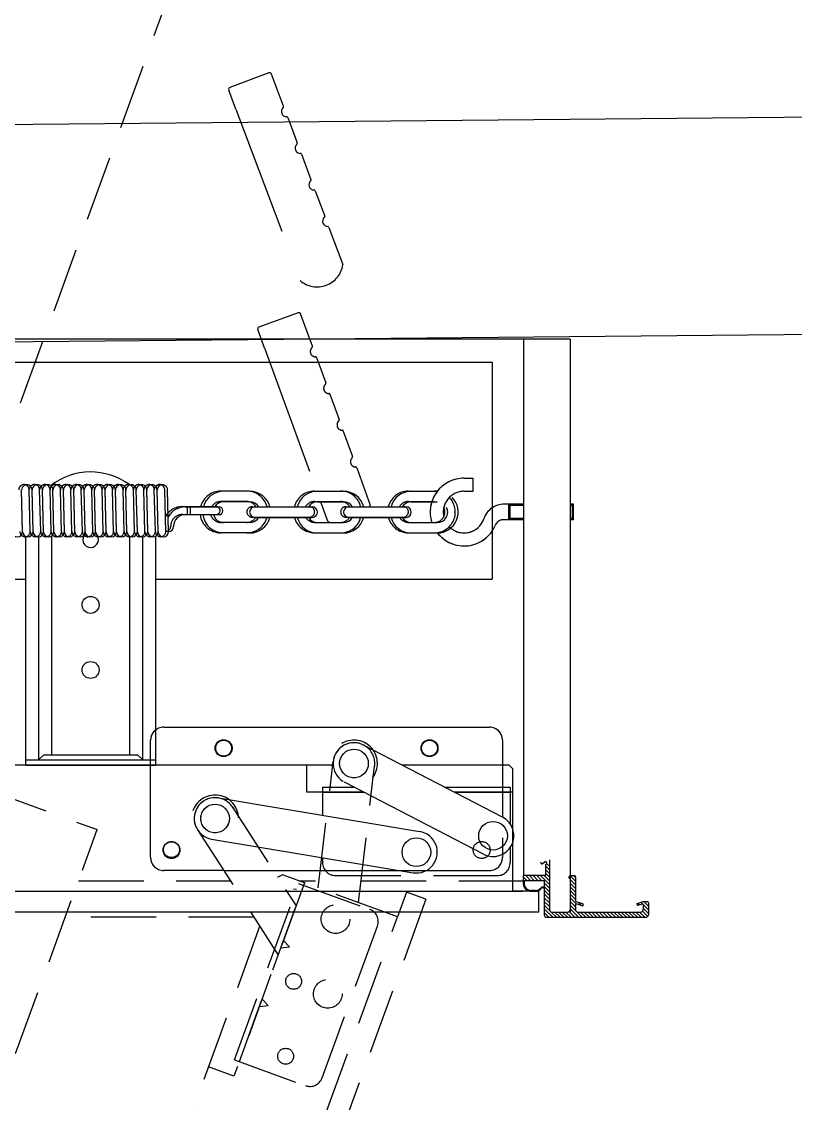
# Model space of a CAD drawing. Extents: x 216 to 4624, y 67 to 3629.
# Drawn here: x 3449.6 to 3746.4, y 2532.7 to 2947.8 of the extents above; entities that cross this region are included whole.
import ezdxf

# ---------------------------------------------------------------- set-up
doc = ezdxf.new("R2010")
doc.units = 0
doc.header["$LTSCALE"] = 100
doc.header["$MEASUREMENT"] = 0
doc.linetypes.add('DASHED', pattern=[0.75, 0.5, -0.25])
doc.linetypes.add('HIDDEN', pattern=[0.375, 0.25, -0.125])
doc.layers.get('0').update_dxf_attribs({"linetype": 'CONTINUOUS'})
doc.layers.add('SKJULT', color=7, linetype='HIDDEN')

msp = doc.modelspace()

# ---------------------------------------------------------------- linework, layer by layer
at = {"color": 7}
for p, q in [((3544.49, 2928.12), (3529.51, 2922.51)), ((3550.08, 2915.35), (3545.46, 2927.68)), ((4622.99, 2919.33), (3028.48, 2904.39)), ((3531.83, 2914.17), (3529.07, 2921.54)), ((4623.77, 2835.94), (3375.95, 2824.24)), ((3555.69, 2836.08), (3540.66, 2830.6)), ((3561.16, 2823.25), (3556.65, 2835.63)), ((3542.9, 2822.25), (3540.21, 2829.64)), ((3660.09, 2825.99), (3375.89, 2825.99)), ((3642.09, 2825.99), (3642.09, 2619.99)), ((3660.09, 2825.99), (3660.09, 2605.99)), ((3375.89, 2817.18), (3630.06, 2817.18)), ((3630.06, 2817.18), (3630.06, 2733.78)), ((3619.35, 2772.59), (3622.85, 2772.59)), ((3622.85, 2767.59), (3622.85, 2772.59)), ((3449.99, 2752.1), (3449.6, 2768.1)), ((3449.99, 2752.03), (3449.6, 2768.03)), ((3453.99, 2752.1), (3453.6, 2768.1)), ((3453.99, 2752.03), (3453.6, 2768.03)), ((3457.99, 2752.1), (3457.6, 2768.1)), ((3457.99, 2752.03), (3457.6, 2768.03)), ((3461.99, 2752.1), (3461.6, 2768.1)), ((3461.99, 2752.03), (3461.6, 2768.03)), ((3465.99, 2752.1), (3465.6, 2768.1)), ((3465.99, 2752.03), (3465.6, 2768.03)), ((3469.99, 2752.1), (3469.6, 2768.1)), ((3469.99, 2752.03), (3469.6, 2768.03)), ((3473.99, 2752.1), (3473.6, 2768.1)), ((3473.99, 2752.03), (3473.6, 2768.03)), ((3477.99, 2752.1), (3477.6, 2768.1)), ((3477.99, 2752.03), (3477.6, 2768.03)), ((3481.99, 2752.1), (3481.6, 2768.1)), ((3481.99, 2752.03), (3481.6, 2768.03)), ((3485.99, 2752.1), (3485.6, 2768.1)), ((3485.99, 2752.03), (3485.6, 2768.03)), ((3489.99, 2752.1), (3489.6, 2768.1)), ((3489.99, 2752.03), (3489.6, 2768.03)), ((3493.99, 2752.1), (3493.6, 2768.1)), ((3493.99, 2752.03), (3493.6, 2768.03)), ((3497.99, 2752.1), (3497.6, 2768.1)), ((3497.99, 2752.03), (3497.6, 2768.03)), ((3501.99, 2752.1), (3501.6, 2768.1)), ((3501.99, 2752.03), (3501.6, 2768.03)), ((3505.99, 2752.1), (3505.6, 2768.1)), ((3505.99, 2752.03), (3505.6, 2768.03)), ((3537.08, 2767.57), (3527.08, 2767.57)), ((3563.08, 2767.57), (3573.08, 2767.57)), ((3599.08, 2767.57), (3609.08, 2767.57)), ((3619.35, 2767.59), (3622.85, 2767.59)), ((3512.39, 2761.6), (3525.33, 2761.6)), ((3514.33, 2758.6), (3514.33, 2761.6)), ((3537.08, 2763.57), (3527.08, 2763.57)), ((3539.08, 2761.57), (3561.08, 2761.57)), ((3563.08, 2763.57), (3573.08, 2763.57)), ((3575.08, 2761.57), (3597.08, 2761.57)), ((3599.08, 2763.57), (3609.08, 2763.57)), ((3636.38, 2762.59), (3634.69, 2762.59)), ((3641.89, 2762.59), (3636.38, 2762.59)), ((3636.88, 2762.09), (3636.38, 2762.59)), ((3636.38, 2762.59), (3636.38, 2756.59)), ((3641.89, 2762.09), (3636.88, 2762.09)), ((3636.88, 2762.09), (3636.88, 2757.09)), ((3661.38, 2762.59), (3659.89, 2762.59)), ((3660.88, 2762.09), (3659.89, 2762.09)), ((3660.88, 2762.09), (3661.38, 2762.59)), ((3660.88, 2757.09), (3660.88, 2762.09)), ((3661.38, 2756.59), (3661.38, 2762.59)), ((3512.39, 2758.6), (3525.33, 2758.6)), ((3539.08, 2757.57), (3561.08, 2757.57)), ((3575.08, 2757.57), (3597.08, 2757.57)), ((3627.16, 2757.88), (3627.16, 2757.88)), ((3641.89, 2756.59), (3634.18, 2756.59)), ((3636.88, 2757.09), (3636.38, 2756.59)), ((3641.89, 2757.09), (3636.88, 2757.09)), ((3660.88, 2757.09), (3659.89, 2757.09)), ((3661.38, 2756.59), (3659.89, 2756.59)), ((3660.88, 2757.09), (3661.38, 2756.59)), ((3537.08, 2755.57), (3527.08, 2755.57)), ((3563.08, 2755.57), (3573.08, 2755.57)), ((3599.08, 2755.57), (3609.08, 2755.57)), ((3631.42, 2754.77), (3631.3, 2754.49)), ((3451.06, 2749.98), (3451.06, 2662.48)), ((3456.06, 2749.98), (3456.06, 2664.48)), ((3461.06, 2749.98), (3461.06, 2666.48)), ((3491.06, 2666.48), (3491.06, 2749.98)), ((3496.06, 2664.48), (3496.06, 2749.98)), ((3501.06, 2662.48), (3501.06, 2749.98)), ((3537.08, 2751.57), (3527.08, 2751.57)), ((3563.08, 2751.57), (3573.08, 2751.57)), ((3599.08, 2751.57), (3609.08, 2751.57)), ((3020.09, 2733.78), (3451.06, 2733.78)), ((3501.06, 2733.78), (3630.06, 2733.78)), ((3504.09, 2677.03), (3629.09, 2677.03)), ((3499.09, 2627.03), (3499.09, 2672.03)), ((3634.09, 2672.03), (3634.09, 2642.48)), ((3456.06, 2664.48), (3458.06, 2666.48)), ((3458.06, 2666.48), (3494.06, 2666.48)), ((3496.06, 2664.48), (3494.06, 2666.48)), ((3569.12, 2662.48), (2508.47, 2662.48)), ((3451.06, 2664.48), (3501.06, 2664.48)), ((3451.06, 2662.48), (3501.06, 2662.48)), ((3636.65, 2662.48), (3595.62, 2662.48)), ((3638.06, 2661.07), (3636.65, 2662.48)), ((3638.06, 2614.08), (3638.06, 2661.07)), ((3634.09, 2628.24), (3634.09, 2627.03)), ((3649.42, 2624.66), (3650.27, 2625.37)), ((3650.56, 2624.25), (3650.56, 2620.08)), ((3652.06, 2622.33), (3650.56, 2623.83)), ((3652.06, 2623.74), (3651.02, 2624.78)), ((3652.06, 2626.08), (3652.06, 2607.08)), ((3527.2, 2622.03), (3504.09, 2622.03)), ((3642.06, 2619.83), (3642.06, 2617.08)), ((3643.58, 2618.08), (3642.06, 2619.6)), ((3650.56, 2620.08), (3642.31, 2620.08)), ((3644.99, 2618.08), (3642.99, 2620.08)), ((3646.41, 2618.08), (3644.41, 2620.08)), ((3647.82, 2618.08), (3645.82, 2620.08)), ((3649.24, 2618.08), (3647.24, 2620.08)), ((3652.06, 2616.67), (3648.65, 2620.08)), ((3652.06, 2618.09), (3650.06, 2620.08)), ((3652.06, 2620.91), (3650.56, 2622.41)), ((3652.06, 2619.5), (3650.56, 2621)), ((3659.98, 2620.01), (3659.63, 2619.65)), ((3662.06, 2617.99), (3660.01, 2620.03)), ((3660.16, 2620.08), (3661.56, 2620.08)), ((3662.06, 2619.4), (3661.38, 2620.08)), ((3662.06, 2619.58), (3662.06, 2610.45)), ((3642.36, 2617.89), (3642.06, 2618.19)), ((3650.06, 2618.08), (3642.06, 2618.08)), ((3642.45, 2616.38), (3642.07, 2616.75)), ((3642.36, 2618.08), (3642.36, 2617.08)), ((3649.19, 2615.29), (3648.98, 2615.51)), ((3650.06, 2618.08), (3650.06, 2605.08)), ((3652.06, 2615.26), (3650.06, 2617.26)), ((3652.06, 2613.84), (3650.06, 2615.84)), ((3659.56, 2619.48), (3659.56, 2619.33)), ((3659.81, 2619.08), (3660.06, 2619.08)), ((3660.06, 2619.08), (3660.06, 2607.08)), ((3662.06, 2616.57), (3660.06, 2618.57)), ((3662.06, 2615.16), (3660.06, 2617.16)), ((3662.06, 2613.74), (3660.06, 2615.74)), ((3648.06, 2614.08), (3638.06, 2614.08)), ((3644.73, 2614.1), (3644.36, 2614.47)), ((3646.6, 2614.38), (3645.06, 2614.38)), ((3646.6, 2614.08), (3645.06, 2614.08)), ((3646.16, 2614.08), (3645.86, 2614.38)), ((3647.46, 2614.2), (3647.21, 2614.44)), ((3648.06, 2606.08), (3648.06, 2614.08)), ((3648.43, 2614.64), (3648.22, 2614.86)), ((3652.06, 2612.43), (3650.06, 2614.43)), ((3652.06, 2611.02), (3650.06, 2613.02)), ((3652.06, 2609.6), (3650.06, 2611.6)), ((3662.06, 2612.33), (3660.06, 2614.33)), ((3662.06, 2610.91), (3660.06, 2612.91)), ((3662.35, 2609.21), (3660.06, 2611.5)), ((3652.06, 2608.19), (3650.06, 2610.19)), ((3652.13, 2606.7), (3650.06, 2608.77)), ((3653.34, 2604.08), (3650.06, 2607.36)), ((3662.06, 2608.09), (3660.06, 2610.09)), ((3664.65, 2604.08), (3660.06, 2608.67)), ((3663.24, 2604.08), (3660.06, 2607.26)), ((3662.06, 2608.96), (3662.06, 2607.08)), ((3664.71, 2608.5), (3662.38, 2609.2)), ((3664.93, 2609.22), (3662.41, 2609.97)), ((3664.37, 2608.6), (3663.25, 2609.72)), ((3665.09, 2608.91), (3665.02, 2608.67)), ((3685.63, 2609.09), (3685.7, 2608.85)), ((3685.8, 2609.4), (3688.06, 2610.08)), ((3686.01, 2608.68), (3687.74, 2609.2)), ((3686.71, 2608.89), (3686.11, 2609.49)), ((3687.8, 2609.21), (3687.19, 2609.82)), ((3688.06, 2610.08), (3689.56, 2610.08)), ((3688.06, 2608.96), (3688.06, 2607.08)), ((3690.06, 2606.96), (3688.06, 2608.96)), ((3690.06, 2605.54), (3688.06, 2607.54)), ((3690.06, 2608.37), (3688.35, 2610.08)), ((3689.93, 2609.91), (3689.89, 2609.95)), ((3690.06, 2609.58), (3690.06, 2605.08)), ((3648.06, 2606.08), (2497.06, 2606.08)), ((3651.92, 2604.08), (3650.06, 2605.94)), ((3651.06, 2604.08), (3689.06, 2604.08)), ((3654.75, 2604.08), (3652.67, 2606.16)), ((3653.06, 2606.08), (3659.06, 2606.08)), ((3656.16, 2604.08), (3654.16, 2606.08)), ((3657.58, 2604.08), (3655.58, 2606.08)), ((3658.99, 2604.08), (3656.99, 2606.08)), ((3660.41, 2604.08), (3658.41, 2606.08)), ((3661.82, 2604.08), (3659.64, 2606.26)), ((3663.06, 2606.08), (3687.06, 2606.08)), ((3666.06, 2604.08), (3664.06, 2606.08)), ((3667.48, 2604.08), (3665.48, 2606.08)), ((3668.89, 2604.08), (3666.89, 2606.08)), ((3670.31, 2604.08), (3668.31, 2606.08)), ((3671.72, 2604.08), (3669.72, 2606.08)), ((3673.14, 2604.08), (3671.14, 2606.08)), ((3674.55, 2604.08), (3672.55, 2606.08)), ((3675.96, 2604.08), (3673.96, 2606.08)), ((3677.38, 2604.08), (3675.38, 2606.08)), ((3678.79, 2604.08), (3676.79, 2606.08)), ((3680.21, 2604.08), (3678.21, 2606.08)), ((3681.62, 2604.08), (3679.62, 2606.08)), ((3683.03, 2604.08), (3681.03, 2606.08)), ((3684.45, 2604.08), (3682.45, 2606.08)), ((3685.86, 2604.08), (3683.86, 2606.08)), ((3687.28, 2604.08), (3685.28, 2606.08)), ((3688.69, 2604.08), (3686.69, 2606.08)), ((3689.79, 2604.4), (3687.79, 2606.4))]:
    msp.add_line(p, q, dxfattribs=at)
at = {"color": 7, "linetype": 'DASHED'}
for p, q in [((3531.83, 2914.17), (3556.46, 2848.41)), ((3551.71, 2910.98), (3555.34, 2901.3)), ((3556.97, 2896.94), (3560.6, 2887.26)), ((3562.24, 2882.89), (3565.86, 2873.21)), ((3567.5, 2868.84), (3572.85, 2854.55)), ((3542.9, 2822.25), (3562.8, 2767.56)), ((3562.75, 2818.87), (3566.29, 2809.16)), ((3567.88, 2804.78), (3571.42, 2795.06)), ((3573.01, 2790.68), (3576.55, 2780.97)), ((3578.14, 2776.58), (3583.36, 2762.25)), ((3564.26, 2763.57), (3566.92, 2756.26))]:
    msp.add_line(p, q, dxfattribs=at)
at = {"color": 7, "linetype": 'HIDDEN'}
for p, q in [((3619.35, 2772.59), (3622.85, 2772.59)), ((3622.85, 2767.59), (3622.85, 2772.59)), ((3452.9, 2752.18), (3452.5, 2768.17)), ((3452.9, 2752.11), (3452.5, 2768.1)), ((3456.9, 2752.18), (3456.5, 2768.17)), ((3456.9, 2752.11), (3456.5, 2768.1)), ((3460.9, 2752.18), (3460.5, 2768.17)), ((3460.9, 2752.11), (3460.5, 2768.1)), ((3464.9, 2752.18), (3464.5, 2768.17)), ((3464.9, 2752.11), (3464.5, 2768.1)), ((3468.9, 2752.18), (3468.5, 2768.17)), ((3468.9, 2752.11), (3468.5, 2768.1)), ((3472.9, 2752.18), (3472.5, 2768.17)), ((3472.9, 2752.11), (3472.5, 2768.1)), ((3476.9, 2752.18), (3476.5, 2768.17)), ((3476.9, 2752.11), (3476.5, 2768.1)), ((3480.9, 2752.18), (3480.5, 2768.17)), ((3480.9, 2752.11), (3480.5, 2768.1)), ((3484.9, 2752.18), (3484.5, 2768.17)), ((3484.9, 2752.11), (3484.5, 2768.1)), ((3488.9, 2752.18), (3488.5, 2768.17)), ((3488.9, 2752.11), (3488.5, 2768.1)), ((3492.9, 2752.18), (3492.5, 2768.17)), ((3492.9, 2752.11), (3492.5, 2768.1)), ((3496.9, 2752.18), (3496.5, 2768.17)), ((3496.9, 2752.11), (3496.5, 2768.1)), ((3500.9, 2752.18), (3500.5, 2768.17)), ((3500.9, 2752.11), (3500.5, 2768.1)), ((3504.9, 2752.18), (3504.5, 2768.17)), ((3504.9, 2752.11), (3504.5, 2768.1)), ((3535.99, 2767.64), (3525.99, 2767.64)), ((3561.99, 2767.64), (3571.99, 2767.64)), ((3597.99, 2767.64), (3607.99, 2767.64)), ((3619.35, 2767.59), (3622.85, 2767.59)), ((3511.3, 2761.68), (3524.24, 2761.68)), ((3513.24, 2758.68), (3513.24, 2761.68)), ((3535.99, 2763.64), (3525.99, 2763.64)), ((3537.99, 2761.64), (3559.99, 2761.64)), ((3561.99, 2763.64), (3571.99, 2763.64)), ((3573.99, 2761.64), (3595.99, 2761.64)), ((3597.99, 2763.64), (3607.99, 2763.64)), ((3636.38, 2762.59), (3634.69, 2762.59)), ((3641.89, 2762.59), (3636.38, 2762.59)), ((3636.88, 2762.09), (3636.38, 2762.59)), ((3636.38, 2762.59), (3636.38, 2756.59)), ((3641.89, 2762.09), (3636.88, 2762.09)), ((3636.88, 2762.09), (3636.88, 2757.09)), ((3661.38, 2762.59), (3659.89, 2762.59)), ((3660.88, 2762.09), (3659.89, 2762.09)), ((3660.88, 2762.09), (3661.38, 2762.59)), ((3660.88, 2757.09), (3660.88, 2762.09)), ((3661.38, 2756.59), (3661.38, 2762.59)), ((3511.3, 2758.68), (3524.24, 2758.68)), ((3537.99, 2757.64), (3559.99, 2757.64)), ((3573.99, 2757.64), (3595.99, 2757.64)), ((3627.16, 2757.88), (3627.16, 2757.88)), ((3641.89, 2756.59), (3634.18, 2756.59)), ((3636.88, 2757.09), (3636.38, 2756.59)), ((3641.89, 2757.09), (3636.88, 2757.09)), ((3660.88, 2757.09), (3659.89, 2757.09)), ((3661.38, 2756.59), (3659.89, 2756.59)), ((3660.88, 2757.09), (3661.38, 2756.59)), ((3535.99, 2755.64), (3525.99, 2755.64)), ((3561.99, 2755.64), (3571.99, 2755.64)), ((3597.99, 2755.64), (3607.99, 2755.64)), ((3631.42, 2754.77), (3631.3, 2754.49)), ((3535.99, 2751.64), (3525.99, 2751.64)), ((3561.99, 2751.64), (3571.99, 2751.64)), ((3597.99, 2751.64), (3607.99, 2751.64)), ((3504.09, 2677.03), (3629.09, 2677.03)), ((3499.09, 2627.03), (3499.09, 2672.03)), ((3634.09, 2672.03), (3634.09, 2627.03)), ((3527.2, 2622.03), (3504.09, 2622.03)), ((3580.3, 2622.03), (3629.09, 2622.03)), ((3642.06, 2619.83), (3642.06, 2617.08)), ((3643.58, 2618.08), (3642.06, 2619.6)), ((3644.99, 2618.08), (3642.99, 2620.08)), ((3646.41, 2618.08), (3644.41, 2620.08)), ((3642.36, 2617.89), (3642.06, 2618.19)), ((3642.45, 2616.38), (3642.07, 2616.75)), ((3642.36, 2618.08), (3642.36, 2617.08)), ((3469.97, 2614.08), (3532.35, 2614.08)), ((3579.36, 2614.08), (3645.06, 2614.08)), ((3644.73, 2614.1), (3644.36, 2614.47)), ((3646.6, 2614.38), (3645.06, 2614.38)), ((3646.6, 2614.08), (3645.06, 2614.08)), ((3646.16, 2614.08), (3645.86, 2614.38))]:
    msp.add_line(p, q, dxfattribs=at)
at = {"color": 7, "linetype": 'CONTINUOUS'}
for p, q in [((3634.14, 2642.46), (3580.79, 2670.19)), ((3626.76, 2628.26), (3573.41, 2655.99)), ((3525.13, 2649.88), (3602.25, 2636.99)), ((3522.49, 2634.1), (3599.82, 2621.17)), ((3527.2, 2622.03), (3594.7, 2622.03)), ((3604.84, 2622.03), (3629.09, 2622.03)), ((2507.06, 2614.08), (3638.06, 2614.08)), ((3645.06, 2614.08), (3648.06, 2614.08))]:
    msp.add_line(p, q, dxfattribs=at)
at = {"color": 7}
for centre, radius in [((3476.06, 2723.98), 3.25), ((3476.06, 2698.98), 3.25), ((3527.09, 2668.99), 3.25), ((3606.09, 2668.99), 3.25), ((3577.1, 2663.09), 5.5), ((3523.81, 2641.99), 5.5), ((3630.45, 2635.36), 5.5), ((3507.09, 2629.89), 3.25), ((3601.06, 2629.08), 5.5)]:
    msp.add_circle(centre, radius, dxfattribs=at)
at = {"color": 7, "linetype": 'HIDDEN'}
for centre, radius in [((3527.09, 2668.99), 3.25), ((3527.09, 2668.99), 3.05), ((3606.09, 2668.99), 3.25), ((3606.09, 2668.99), 3.05), ((3577.1, 2663.09), 5.5), ((3523.81, 2641.99), 5.5), ((3507.09, 2629.89), 3.25), ((3507.09, 2630.03), 3.05), ((3626.09, 2629.89), 3.25), ((3626.09, 2629.89), 3.25)]:
    msp.add_circle(centre, radius, dxfattribs=at)
at = {"color": 7}
for centre, radius, start, end in [((3544.75, 2927.42), 0.75, 20.5371, 110.5371), ((3529.77, 2921.81), 0.75, 110.5371, 200.5371), ((3555.95, 2835.37), 0.75, 20, 110), ((3540.91, 2829.9), 0.75, 110, 200), ((3476.06, 2749.98), 25, 53.1573, 127.8457), ((3451.6, 2768.06), 2, 1, 181), ((3455.6, 2768.06), 2, 1, 181), ((3459.6, 2768.06), 2, 1, 181), ((3463.6, 2768.06), 2, 1, 181), ((3467.6, 2768.06), 2, 1, 181), ((3471.6, 2768.06), 2, 1, 181), ((3475.6, 2768.06), 2, 1, 181), ((3479.6, 2768.06), 2, 1, 181), ((3483.6, 2768.06), 2, 1, 181), ((3487.6, 2768.06), 2, 1, 181), ((3491.6, 2768.06), 2, 1, 181), ((3495.6, 2768.06), 2, 1, 181), ((3499.6, 2768.06), 2, 1, 181), ((3503.6, 2768.06), 2, 1, 181), ((3619.35, 2759.59), 13, 90, 197.6807), ((3527.08, 2759.57), 8, 90, 165.2846), ((3537.08, 2759.57), 8, 14.4775, 90), ((3563.08, 2759.57), 8, 90, 165.5225), ((3573.08, 2759.57), 8, 14.4775, 90), ((3599.08, 2759.57), 8, 90, 165.5225), ((3607.99, 2759.64), 8, 82.135, 90), ((3609.08, 2759.57), 8, 270, 44.5036), ((3619.35, 2759.59), 8, 90, 192.8106), ((3512.39, 2754.1), 7.5, 90, 150.7099), ((3527.08, 2759.57), 4, 90, 149.467), ((3525.33, 2760.1), 1.5, 270, 90), ((3537.08, 2759.57), 4, 30, 90), ((3539.08, 2759.57), 2, 90, 270), ((3563.08, 2759.57), 4, 90, 150), ((3561.08, 2759.57), 2, 270, 90), ((3573.08, 2759.57), 4, 30, 90), ((3575.08, 2759.57), 2, 90, 270), ((3599.08, 2759.57), 4, 90, 150), ((3597.08, 2759.57), 2, 270, 90), ((3609.08, 2759.57), 4, 270, 26.6327), ((3634.69, 2754.39), 8.2, 90, 161.2773), ((3512.39, 2754.1), 4.5, 90, 180.6154), ((3527.08, 2759.57), 8, 186.9488, 270), ((3527.08, 2759.57), 4, 194.0025, 270), ((3537.08, 2759.57), 8, 270, 345.5225), ((3537.08, 2759.57), 4, 270, 330), ((3563.08, 2759.57), 8, 194.4775, 270), ((3563.08, 2759.57), 4, 210, 270), ((3573.08, 2759.57), 8, 270, 345.5225), ((3573.08, 2759.57), 4, 270, 330), ((3599.08, 2759.57), 8, 194.4775, 270), ((3599.08, 2759.57), 4, 210, 270), ((3619.35, 2759.59), 8, 224.5036, 341.2773), ((3634.18, 2753.59), 3, 90, 156.8718), ((3505.89, 2754.07), 2, 272.7915, 1), ((3619.35, 2759.59), 13, 217.3266, 336.8718), ((3447.99, 2752.07), 2, 181, 1), ((3451.99, 2752.07), 2, 181, 1), ((3476.06, 2749.98), 25, 179.2697, 180), ((3455.99, 2752.07), 2, 181, 1), ((3476.06, 2749.98), 20, 179.7448, 180), ((3459.99, 2752.07), 2, 181, 1), ((3476.06, 2749.98), 15, 178.4763, 180), ((3463.99, 2752.07), 2, 181, 1), ((3467.99, 2752.07), 2, 181, 1), ((3471.99, 2752.07), 2, 181, 1), ((3476.06, 2748.98), 3, 129.5346, 52.899), ((3475.99, 2752.07), 2, 181, 1), ((3479.99, 2752.07), 2, 181, 1), ((3483.99, 2752.07), 2, 181, 1), ((3487.99, 2752.07), 2, 181, 1), ((3491.99, 2752.07), 2, 181, 1), ((3476.06, 2749.98), 15, 360, 1.2282), ((3495.99, 2752.07), 2, 181, 1), ((3476.06, 2749.98), 20, 360, 0.2552), ((3499.99, 2752.07), 2, 181, 1), ((3476.06, 2749.98), 25, 360, 0.902), ((3503.99, 2752.07), 2, 181, 1), ((3504.09, 2672.03), 5, 90, 180), ((3629.09, 2672.03), 5, 0, 90), ((3577.1, 2663.09), 8, 58.7742, 238.7742), ((3504.09, 2627.03), 5, 180, 270), ((3629.09, 2627.03), 5, 270, 0), ((3649.18, 2624.95), 0.375, 129.6616, 309.6616), ((3650.56, 2624.96), 0.5, 289.4712, 124.7965), ((3650.81, 2624.25), 0.25, 109.4712, 180), ((3642.31, 2619.83), 0.25, 90, 180), ((3659.81, 2619.48), 0.25, 135, 180), ((3660.16, 2619.83), 0.25, 90, 135), ((3661.56, 2619.58), 0.5, 0, 90), ((3645.06, 2617.08), 3, 180, 270), ((3645.06, 2617.08), 2.7, 180, 270), ((3646.6, 2617.38), 3, 270, 319.4033), ((3649.56, 2614.7), 1, 60, 133.1462), ((3659.81, 2619.33), 0.25, 180, 270), ((3646.6, 2617.38), 3.3, 270, 319.0865), ((3649.56, 2614.7), 0.7, 44.4153, 131.9548), ((3662.56, 2610.45), 0.5, 180, 253.3008), ((3662.31, 2608.96), 0.25, 73.3008, 180), ((3664.78, 2608.74), 0.25, 253.3008, 343.3008), ((3664.85, 2608.98), 0.25, 343.3008, 73.3008), ((3685.87, 2609.16), 0.25, 106.6992, 196.6992), ((3685.94, 2608.92), 0.25, 196.6992, 286.6992), ((3687.81, 2608.96), 0.25, 0, 106.6992), ((3689.56, 2609.58), 0.5, 360, 90), ((3651.06, 2605.08), 1, 180, 270), ((3653.06, 2607.08), 1, 180, 270), ((3659.06, 2607.08), 1, 270, 0), ((3663.06, 2607.08), 1, 180, 270), ((3687.06, 2607.08), 1, 270, 360), ((3689.06, 2605.08), 1, 270, 360)]:
    msp.add_arc(centre, radius, start, end, dxfattribs=at)
at = {"color": 7, "linetype": 'CONTINUOUS'}
for centre, radius, start, end in [((3551.27, 2913.31), 2, 131.6373, 269.4369), ((3549.61, 2915.17), 0.5, 311.6373, 20.5371), ((3551.24, 2910.81), 0.5, 20.5371, 89.4369), ((3556.53, 2899.26), 2, 131.6373, 269.4369), ((3554.87, 2901.13), 0.5, 311.6373, 20.5371), ((3556.51, 2896.76), 0.5, 20.5371, 89.4369), ((3561.79, 2885.21), 2, 131.6373, 269.4369), ((3560.13, 2887.08), 0.5, 311.6373, 20.5371), ((3561.77, 2882.71), 0.5, 20.5371, 89.4369), ((3565.39, 2873.03), 0.5, 311.6373, 20.5371), ((3567.06, 2871.17), 2, 131.6373, 269.4369), ((3567.03, 2868.67), 0.5, 20.5371, 89.4369), ((3523.81, 2641.99), 8, 80.5099, 260.5099), ((3630.45, 2635.36), 8, 242.5349, 62.5349), ((3601.06, 2629.08), 8, 261.0747, 81.4368)]:
    msp.add_arc(centre, radius, start, end, dxfattribs=at)
at = {"color": 7, "linetype": 'DASHED'}
for centre, radius, start, end in [((3562.96, 2856.02), 10, 229.4921, 351.5821), ((3560.69, 2823.08), 0.5, 311.1002, 20), ((3562.33, 2821.2), 2, 131.1002, 268.8998), ((3562.28, 2818.7), 0.5, 20, 88.8998), ((3567.46, 2807.1), 2, 131.1002, 268.8998), ((3565.82, 2808.99), 0.5, 311.1002, 20), ((3567.41, 2804.6), 0.5, 20, 88.8998), ((3572.59, 2793.01), 2, 131.1002, 268.8998), ((3570.95, 2794.89), 0.5, 311.1002, 20), ((3572.54, 2790.51), 0.5, 20, 88.8998), ((3577.72, 2778.91), 2, 131.1002, 268.8998), ((3576.08, 2780.8), 0.5, 311.1002, 20), ((3577.67, 2776.41), 0.5, 20, 88.8998), ((3573.48, 2763.8), 10, 347.089, 351.045), ((3573.48, 2763.8), 10, 228.955, 235.4304)]:
    msp.add_arc(centre, radius, start, end, dxfattribs=at)
at = {"color": 7, "linetype": 'HIDDEN'}
for centre, radius, start, end in [((3450.5, 2768.14), 2, 1, 181), ((3454.5, 2768.14), 2, 1, 181), ((3458.5, 2768.14), 2, 1, 181), ((3462.5, 2768.14), 2, 1, 181), ((3466.5, 2768.14), 2, 1, 181), ((3470.5, 2768.14), 2, 1, 181), ((3474.5, 2768.14), 2, 1, 181), ((3478.5, 2768.14), 2, 1, 181), ((3482.5, 2768.14), 2, 1, 181), ((3486.5, 2768.14), 2, 1, 181), ((3490.5, 2768.14), 2, 1, 181), ((3494.5, 2768.14), 2, 1, 181), ((3498.5, 2768.14), 2, 1, 181), ((3502.5, 2768.14), 2, 1, 181), ((3619.35, 2759.59), 13, 90, 197.6807), ((3525.99, 2759.64), 8, 90, 165.2846), ((3535.99, 2759.64), 8, 14.4775, 90), ((3561.99, 2759.64), 8, 90, 165.5225), ((3571.99, 2759.64), 8, 14.4775, 90), ((3597.99, 2759.64), 8, 90, 165.5225), ((3607.99, 2759.64), 8, 82.135, 90), ((3607.99, 2759.64), 8, 270, 44.5036), ((3619.35, 2759.59), 8, 90, 192.8106), ((3511.3, 2754.18), 7.5, 90, 150.7099), ((3525.99, 2759.64), 4, 90, 149.467), ((3524.24, 2760.18), 1.5, 270, 90), ((3535.99, 2759.64), 4, 30, 90), ((3537.99, 2759.64), 2, 90, 270), ((3561.99, 2759.64), 4, 90, 150), ((3559.99, 2759.64), 2, 270, 90), ((3571.99, 2759.64), 4, 30, 90), ((3573.99, 2759.64), 2, 90, 270), ((3597.99, 2759.64), 4, 90, 150), ((3595.99, 2759.64), 2, 270, 90), ((3607.99, 2759.64), 4, 270, 26.6327), ((3634.69, 2754.39), 8.2, 90, 161.2773), ((3511.3, 2754.18), 4.5, 90, 180.6154), ((3525.99, 2759.64), 8, 186.9488, 270), ((3525.99, 2759.64), 4, 194.0025, 270), ((3535.99, 2759.64), 8, 270, 345.5225), ((3535.99, 2759.64), 4, 270, 330), ((3561.99, 2759.64), 8, 194.4775, 270), ((3561.99, 2759.64), 4, 210, 270), ((3571.99, 2759.64), 8, 270, 345.5225), ((3571.99, 2759.64), 4, 270, 330), ((3597.99, 2759.64), 8, 194.4775, 270), ((3597.99, 2759.64), 4, 210, 270), ((3619.35, 2759.59), 8, 224.5036, 341.2773), ((3634.18, 2753.59), 3, 90, 156.8718), ((3504.8, 2754.14), 2, 272.7915, 1), ((3619.35, 2759.59), 13, 217.3266, 336.8718), ((3450.9, 2752.14), 2, 181, 1), ((3454.9, 2752.14), 2, 181, 1), ((3458.9, 2752.14), 2, 181, 1), ((3462.9, 2752.14), 2, 181, 1), ((3466.9, 2752.14), 2, 181, 1), ((3470.9, 2752.14), 2, 181, 1), ((3474.9, 2752.14), 2, 181, 1), ((3478.9, 2752.14), 2, 181, 1), ((3482.9, 2752.14), 2, 181, 1), ((3486.9, 2752.14), 2, 181, 1), ((3490.9, 2752.14), 2, 181, 1), ((3494.9, 2752.14), 2, 181, 1), ((3498.9, 2752.14), 2, 181, 1), ((3502.9, 2752.14), 2, 181, 1), ((3504.09, 2672.03), 5, 90, 180), ((3629.09, 2672.03), 5, 0, 90), ((3577.1, 2663.09), 8, 349.5042, 169.5042), ((3504.09, 2627.03), 5, 180, 270), ((3629.09, 2627.03), 5, 270, 0), ((3642.31, 2619.83), 0.25, 90, 180), ((3645.06, 2617.08), 3, 180, 270), ((3645.06, 2617.08), 2.7, 180, 270)]:
    msp.add_arc(centre, radius, start, end, dxfattribs=at)
at = {"layer": 'SKJULT', "color": 7, "linetype": 'HIDDEN'}
for p, q in [((3739.78, 3600.14), (3312.98, 2427.53)), ((3400.21, 2666.26), (3478.58, 2637.73)), ((3563.4, 2615.37), (3569.15, 2664.03)), ((3578.85, 2609.75), (3585.04, 2662.15)), ((3530.54, 2646.31), (3554.86, 2608.45)), ((3434.46, 2516.51), (3478.58, 2637.73)), ((3517.08, 2637.67), (3547.98, 2589.55)), ((3546.14, 2622.03), (3564.19, 2622.03)), ((3549.64, 2620.38), (3547.83, 2619.54)), ((3593.8, 2604.31), (3549.64, 2620.38)), ((3471.42, 2618.08), (3529.76, 2618.08)), ((3558.09, 2617.31), (3531.07, 2543.07)), ((3531.24, 2549.39), (3555.87, 2617.05)), ((3533.12, 2548.71), (3557.75, 2616.37)), ((3547.83, 2619.54), (3547.8, 2619.45)), ((3555.87, 2617.05), (3583.12, 2607.13)), ((3555.97, 2618.08), (3562.35, 2618.08)), ((3579.84, 2618.08), (3642.06, 2618.08)), ((3553.92, 2614.99), (3555.09, 2614.91)), ((3597.22, 2613.71), (3593.8, 2604.31)), ((3604.73, 2610.97), (3597.22, 2613.71)), ((3604.73, 2610.97), (3211.07, 1529.38)), ((3206.97, 1541.52), (3593.8, 2604.31)), ((3538.65, 2604.08), (3466.33, 2604.08)), ((3540.92, 2600.55), (3161.97, 1559.4)), ((3564.9, 2542.46), (3586.11, 2600.72)), ((3552.36, 2592.79), (3550.05, 2595.22)), ((3549.02, 2592.41), (3552.36, 2592.79)), ((3540.82, 2569.85), (3544.15, 2570.24)), ((3544.15, 2570.24), (3541.84, 2572.67)), ((3531.24, 2549.39), (3558.49, 2539.47)), ((3531.07, 2543.07), (3521.29, 2546.63))]:
    msp.add_line(p, q, dxfattribs=at)
at = {"layer": 'SKJULT', "color": 7}
for p, q in [((3559.06, 2652.08), (3559.06, 2662.48)), ((3565.06, 2654.08), (3565.06, 2643.21)), ((3565.06, 2654.08), (3577.09, 2654.08)), ((3611.78, 2654.08), (3637.06, 2654.08)), ((3637.06, 2654.08), (3637.06, 2639.87)), ((3580.94, 2652.08), (3559.06, 2652.08)), ((3565.06, 2652.08), (3580.94, 2652.08)), ((3638.06, 2652.08), (3615.63, 2652.08)), ((3615.63, 2652.08), (3637.06, 2652.08)), ((3637.06, 2630.85), (3637.06, 2625.08)), ((3565.06, 2626.98), (3565.06, 2625.08)), ((3570.06, 2620.08), (3632.06, 2620.08))]:
    msp.add_line(p, q, dxfattribs=at)
at = {"layer": 'SKJULT', "color": 7, "linetype": 'HIDDEN'}
for centre, radius in [((3570.04, 2603.38), 5.5), ((3553.95, 2579.49), 3.05), ((3567.05, 2574.67), 5.5), ((3567.05, 2574.67), 5.5), ((3550.89, 2550.75), 3.05)]:
    msp.add_circle(centre, radius, dxfattribs=at)
for centre, radius, start, end in [((3577.1, 2663.09), 9, 322.2382, 196.7703), ((3523.81, 2641.99), 9, 1.6471, 236.1792), ((3523.81, 2641.99), 8, 29.0042, 209.0042), ((3581.41, 2602.43), 5, 340, 70), ((3560.2, 2544.17), 5, 250, 340)]:
    msp.add_arc(centre, radius, start, end, dxfattribs=at)
at = {"layer": 'SKJULT', "color": 7}
for centre, start, end in [((3570.06, 2625.08), 180, 270), ((3632.06, 2625.08), 270, 0)]:
    msp.add_arc(centre, 5, start, end, dxfattribs=at)

doc.saveas('drawing.dxf')
